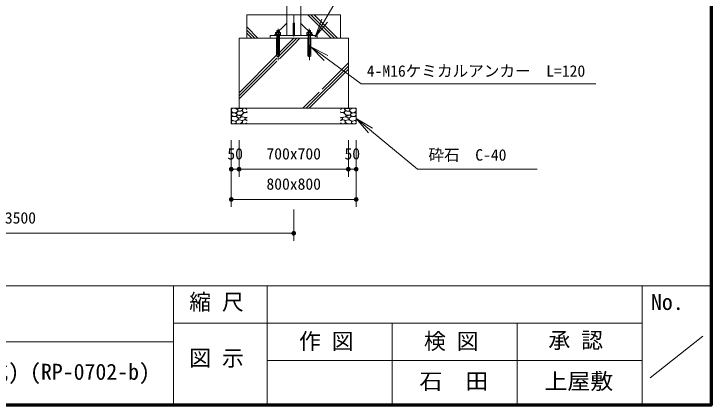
# Model space of a CAD drawing. Units: millimetres at full size, sheet at 1:40, with parts at other scales. Extents: x 600 to 16200, y 600 to 11280.
# Drawn here: x 11736 to 16200, y 600 to 3107 of the extents above; entities that cross this region are included whole.
import ezdxf
from ezdxf.enums import TextEntityAlignment as Align

# ---------------------------------------------------------------- set-up
doc = ezdxf.new("R2010")
doc.units = ezdxf.units.MM
doc.header["$LTSCALE"] = 40
doc.linetypes.add('CHAIN', pattern=[18.5, 12, -1.5, 3.5, -1.5])
doc.layers.add('D-BGD-TXT', color=7, linetype='Continuous')
doc.layers.add('D-STR-HTXT', color=7, linetype='Continuous')
for name, color, linetype, lineweight in [('D-BMK', 2, 'CHAIN', 13), ('D-STR', 1, 'Continuous', 13), ('D-STR-DIM', 7, 'Continuous', 13), ('D-TTL', 7, 'Continuous', 70), ('D-TTL-FRAM', 7, 'Continuous', 13), ('D-TTL-TXT', 7, 'Continuous', 13)]:
    doc.layers.add(name, color=color, linetype=linetype, lineweight=lineweight)
doc.styles.add('ＭＳ ゴシック', font='')
doc.styles.get('ＭＳ ゴシック').set_extended_font_data('MS Gothic')

# ---------------------------------------------------------------- blocks, each defined once
blk = doc.blocks.new('filled_dot')
at = {"color": 0, "linetype": 'Continuous', "lineweight": -2, "const_width": 1.25}
blk.add_lwpolyline([(-0.625, 0, 1), (0.625, 0, 1)], format="xyb", close=True, dxfattribs=at)
blk = doc.blocks.new('open_arrow')
at = {"color": 0, "linetype": 'Continuous', "lineweight": -2}
blk.add_lwpolyline([(7.5, 1.25), (0, 0), (7.5, -1.25)], dxfattribs=at)

msp = doc.modelspace()

# ---------------------------------------------------------------- linework, layer by layer
at = {"layer": 'D-BMK'}
msp.add_line((13527.49, 3643.59), (13527.49, 2952.31), dxfattribs=at)
at = {"layer": 'D-STR'}
for p, q in [((13482.94, 3643.59), (13482.94, 2968.31)), ((13572.04, 3643.59), (13572.04, 2968.31)), ((13227.49, 3102.31), (13227.49, 2952.31)), ((13827.49, 3102.31), (13227.49, 3102.31)), ((13767.82, 2952.31), (13617.82, 3102.31)), ((13787.82, 2952.31), (13637.82, 3102.31)), ((13807.82, 2952.31), (13657.82, 3102.31)), ((13827.49, 3102.31), (13827.49, 2952.31)), ((13482.87, 3048.31), (13402.87, 2968.31)), ((13522.92, 3048.31), (13531.92, 3048.31)), ((13522.92, 3048.31), (13522.92, 2968.31)), ((13531.92, 3048.31), (13531.92, 2968.31)), ((13571.97, 3048.31), (13651.97, 2968.31)), ((13298.71, 2952.31), (13227.49, 3023.53)), ((13278.71, 2952.31), (13227.49, 3003.53)), ((13419.42, 2998.71), (13421.02, 3000.31)), ((13419.42, 2998.71), (13435.42, 2998.71)), ((13419.42, 2987.67), (13419.42, 2998.71)), ((13421.02, 2987.67), (13421.02, 3000.31)), ((13421.02, 3000.31), (13433.82, 3000.31)), ((13427.42, 3010.7), (13427.42, 2810.96)), ((13433.82, 2987.67), (13433.82, 3000.31)), ((13433.82, 3000.31), (13435.42, 2998.71)), ((13435.42, 2998.71), (13435.42, 2987.67)), ((13621.1, 3000.46), (13619.5, 2998.86)), ((13635.5, 2998.89), (13619.5, 2998.86)), ((13619.5, 2998.86), (13619.52, 2987.82)), ((13633.9, 3000.48), (13621.1, 3000.46)), ((13621.12, 2987.82), (13621.1, 3000.46)), ((13627.49, 3010.86), (13627.81, 2811.12)), ((13633.92, 2987.84), (13633.9, 3000.48)), ((13635.5, 2998.89), (13633.9, 3000.48)), ((13635.52, 2987.85), (13635.5, 2998.89)), ((13177.49, 2952.31), (13177.49, 2502.31)), ((13177.49, 2952.31), (13877.49, 2952.31)), ((13258.71, 2952.31), (13227.49, 2983.53)), ((13377.42, 2968.31), (13677.42, 2968.31)), ((13377.42, 2968.31), (13377.42, 2952.31)), ((13377.42, 2952.31), (13677.42, 2952.31)), ((13409.82, 2970.87), (13445.02, 2970.87)), ((13409.82, 2968.31), (13409.82, 2970.87)), ((13409.82, 2968.31), (13445.02, 2968.31)), ((13411.72, 2986.46), (13413.82, 2987.67)), ((13411.72, 2974.87), (13411.72, 2986.46)), ((13411.72, 2974.87), (13443.13, 2974.87)), ((13412.22, 2970.87), (13412.22, 2974.87)), ((13413.82, 2987.67), (13441.02, 2987.67)), ((13417.82, 2838.66), (13417.82, 2952.31)), ((13419.42, 2968.14), (13419.42, 2853.73)), ((13419.57, 2974.87), (13419.57, 2986.46)), ((13420.88, 2974.87), (13424.69, 2970.87)), ((13421.02, 2968.14), (13421.02, 2852.13)), ((13433.82, 2968.14), (13433.82, 2839.33)), ((13435.28, 2974.87), (13435.28, 2986.46)), ((13435.42, 2837.73), (13435.42, 2968.14)), ((13435.49, 2860.38), (13527.42, 2952.31)), ((13437.02, 2838.66), (13437.02, 2952.31)), ((13443.13, 2986.46), (13441.02, 2987.67)), ((13442.62, 2974.87), (13442.62, 2970.87)), ((13443.13, 2974.87), (13443.13, 2986.46)), ((13445.02, 2970.87), (13445.02, 2968.31)), ((13527.49, 2912.38), (13567.42, 2952.31)), ((13527.49, 2932.38), (13547.42, 2952.31)), ((13645.15, 2971.06), (13609.95, 2971.01)), ((13609.95, 2971.01), (13609.95, 2968.45)), ((13645.15, 2968.5), (13609.95, 2968.45)), ((13611.82, 2986.59), (13613.92, 2987.81)), ((13611.84, 2975.01), (13611.82, 2986.59)), ((13643.25, 2975.06), (13611.84, 2975.01)), ((13612.34, 2975.01), (13612.35, 2971.01)), ((13641.12, 2987.86), (13613.92, 2987.81)), ((13618.16, 2838.8), (13617.98, 2952.46)), ((13619.76, 2837.88), (13619.55, 2968.29)), ((13619.69, 2975.02), (13619.67, 2986.61)), ((13621.15, 2968.29), (13621.36, 2839.48)), ((13634.08, 2975.04), (13630.28, 2971.04)), ((13633.95, 2968.31), (13634.14, 2852.3)), ((13635.4, 2975.05), (13635.38, 2986.63)), ((13635.55, 2968.31), (13635.74, 2853.91)), ((13637.36, 2838.83), (13637.18, 2952.49)), ((13643.23, 2986.64), (13641.12, 2987.86)), ((13642.75, 2971.06), (13642.74, 2975.06)), ((13643.25, 2975.06), (13643.23, 2986.64)), ((13645.15, 2968.5), (13645.15, 2971.06)), ((13677.42, 2968.31), (13677.42, 2952.31)), ((13877.49, 2952.31), (13877.49, 2502.31)), ((13435.49, 2840.38), (13527.49, 2932.38)), ((13435.49, 2820.38), (13527.49, 2912.38)), ((13177.49, 2602.38), (13419.49, 2844.38)), ((13177.49, 2582.38), (13419.49, 2824.38)), ((13427.42, 2833.11), (13417.82, 2838.66)), ((13419.42, 2853.73), (13435.42, 2837.73)), ((13437.02, 2838.66), (13427.42, 2833.11)), ((13618.16, 2838.8), (13627.77, 2833.27)), ((13635.74, 2853.91), (13619.76, 2837.88)), ((13627.77, 2833.27), (13637.36, 2838.83)), ((13177.49, 2562.38), (13419.49, 2804.38)), ((13606.54, 2502.31), (13877.49, 2773.26)), ((13709.71, 2625.48), (13877.49, 2793.26)), ((13626.54, 2502.31), (13877.49, 2753.26)), ((13586.54, 2502.31), (13690.32, 2606.09)), ((13127.49, 2502.31), (13927.49, 2502.31)), ((13127.49, 2502.31), (13127.49, 2402.31)), ((13138.94, 2502.33), (13131.78, 2498.5)), ((13147.22, 2502.33), (13138.94, 2502.33)), ((13159.58, 2499.49), (13147.22, 2502.33)), ((13171.81, 2500.85), (13169.46, 2495.78)), ((13183.17, 2502.08), (13171.81, 2500.85)), ((13191.33, 2501.71), (13183.17, 2502.08)), ((13199.23, 2498.25), (13191.33, 2501.71)), ((13204.67, 2500.6), (13200.47, 2495.04)), ((13214.06, 2502.33), (13204.67, 2500.6)), ((13222.83, 2499.36), (13214.06, 2502.33)), ((13833.3, 2499.36), (13842.07, 2502.33)), ((13842.07, 2502.33), (13851.46, 2500.6)), ((13851.46, 2500.6), (13855.66, 2495.04)), ((13856.89, 2498.25), (13864.8, 2501.71)), ((13864.8, 2501.71), (13872.96, 2502.08)), ((13872.96, 2502.08), (13884.32, 2500.85)), ((13884.32, 2500.85), (13886.67, 2495.78)), ((13896.55, 2499.49), (13908.91, 2502.33)), ((13908.91, 2502.33), (13917.18, 2502.33)), ((13917.18, 2502.33), (13924.35, 2498.5)), ((13927.49, 2502.31), (13927.49, 2402.31)), ((13131.78, 2498.5), (13128.64, 2491.95)), ((13128.64, 2491.95), (13129.93, 2481.33)), ((13132.4, 2472.31), (13128.64, 2468.48)), ((13128.64, 2468.48), (13130.42, 2456.62)), ((13129.93, 2481.33), (13138.45, 2474.41)), ((13130.42, 2456.62), (13139.07, 2450.44)), ((13135.24, 2474.16), (13132.4, 2472.31)), ((13149.69, 2473.17), (13135.24, 2474.16)), ((13138.45, 2474.41), (13155.37, 2473.54)), ((13162.05, 2466.75), (13149.69, 2473.17)), ((13154.02, 2450.32), (13164.76, 2458.6)), ((13155.37, 2473.54), (13168.1, 2481.08)), ((13170.45, 2493.31), (13159.58, 2499.49)), ((13166.86, 2479.35), (13160.19, 2473.67)), ((13160.19, 2473.67), (13160.56, 2468.97)), ((13160.56, 2468.97), (13165.75, 2462.3)), ((13164.64, 2457.48), (13161.18, 2451.43)), ((13164.76, 2458.6), (13162.05, 2466.75)), ((13175.64, 2456.87), (13164.64, 2457.48)), ((13165.75, 2462.3), (13174.52, 2457.48)), ((13175.27, 2483.92), (13166.86, 2479.35)), ((13168.1, 2481.08), (13170.45, 2493.31)), ((13169.46, 2495.78), (13170.32, 2490.84)), ((13170.32, 2490.84), (13171.93, 2485.16)), ((13171.93, 2485.16), (13177.12, 2484.54)), ((13174.52, 2457.48), (13190.96, 2458.97)), ((13187.87, 2484.66), (13175.27, 2483.92)), ((13186.51, 2454.89), (13175.64, 2456.87)), ((13177.12, 2484.54), (13187.99, 2485.16)), ((13196.64, 2485.4), (13187.87, 2484.66)), ((13187.99, 2485.16), (13198.12, 2490.22)), ((13190.96, 2458.97), (13200.96, 2467.49)), ((13199.23, 2465.51), (13194.54, 2456.12)), ((13194.54, 2456.12), (13198.37, 2448.71)), ((13203.56, 2478.73), (13196.64, 2485.4)), ((13198.12, 2490.22), (13199.23, 2498.25)), ((13200.47, 2495.04), (13198.86, 2487.01)), ((13198.86, 2487.01), (13202.45, 2481.45)), ((13206.15, 2471.2), (13199.23, 2465.51)), ((13200.96, 2467.49), (13203.56, 2478.73)), ((13202.45, 2481.45), (13206.89, 2475.03)), ((13218.51, 2475.03), (13206.15, 2471.2)), ((13206.89, 2475.03), (13214.8, 2475.4)), ((13214.8, 2475.4), (13225.92, 2476.76)), ((13228.51, 2473.54), (13218.51, 2475.03)), ((13228.27, 2495.53), (13222.83, 2499.36)), ((13225.92, 2476.76), (13229.01, 2480.83)), ((13830.21, 2476.76), (13827.12, 2480.83)), ((13827.61, 2473.54), (13837.62, 2475.03)), ((13827.86, 2495.53), (13833.3, 2499.36)), ((13841.33, 2475.4), (13830.21, 2476.76)), ((13837.62, 2475.03), (13849.98, 2471.2)), ((13849.23, 2475.03), (13841.33, 2475.4)), ((13853.68, 2481.45), (13849.23, 2475.03)), ((13849.98, 2471.2), (13856.89, 2465.51)), ((13852.57, 2478.73), (13859.49, 2485.4)), ((13855.17, 2467.49), (13852.57, 2478.73)), ((13857.27, 2487.01), (13853.68, 2481.45)), ((13865.17, 2458.97), (13855.17, 2467.49)), ((13855.66, 2495.04), (13857.27, 2487.01)), ((13858.01, 2490.22), (13856.89, 2498.25)), ((13856.89, 2465.51), (13861.59, 2456.12)), ((13861.59, 2456.12), (13857.76, 2448.71)), ((13868.14, 2485.16), (13858.01, 2490.22)), ((13859.49, 2485.4), (13868.26, 2484.66)), ((13881.6, 2457.48), (13865.17, 2458.97)), ((13879.01, 2484.54), (13868.14, 2485.16)), ((13868.26, 2484.66), (13880.86, 2483.92)), ((13869.62, 2454.89), (13880.49, 2456.87)), ((13884.2, 2485.16), (13879.01, 2484.54)), ((13880.49, 2456.87), (13891.49, 2457.48)), ((13880.86, 2483.92), (13889.26, 2479.35)), ((13890.37, 2462.3), (13881.6, 2457.48)), ((13885.8, 2490.84), (13884.2, 2485.16)), ((13885.68, 2493.31), (13896.55, 2499.49)), ((13888.03, 2481.08), (13885.68, 2493.31)), ((13886.67, 2495.78), (13885.8, 2490.84)), ((13900.75, 2473.54), (13888.03, 2481.08)), ((13889.26, 2479.35), (13895.93, 2473.67)), ((13895.56, 2468.97), (13890.37, 2462.3)), ((13891.36, 2458.6), (13894.08, 2466.75)), ((13902.11, 2450.32), (13891.36, 2458.6)), ((13891.49, 2457.48), (13894.95, 2451.43)), ((13894.08, 2466.75), (13906.44, 2473.17)), ((13895.93, 2473.67), (13895.56, 2468.97)), ((13917.68, 2474.41), (13900.75, 2473.54)), ((13906.44, 2473.17), (13920.89, 2474.16)), ((13925.71, 2456.62), (13917.06, 2450.44)), ((13926.2, 2481.33), (13917.68, 2474.41)), ((13920.89, 2474.16), (13923.73, 2472.31)), ((13923.73, 2472.31), (13927.49, 2468.48)), ((13924.35, 2498.5), (13927.49, 2491.95)), ((13927.49, 2468.48), (13925.71, 2456.62)), ((13927.49, 2491.95), (13926.2, 2481.33)), ((13131.53, 2447.72), (13128.57, 2442.78)), ((13128.57, 2442.78), (13128.64, 2429.07)), ((13128.64, 2429.07), (13150.93, 2419.93)), ((13134.37, 2424), (13128.64, 2417.7)), ((13128.64, 2417.7), (13128.64, 2407.7)), ((13135.11, 2450.44), (13131.53, 2447.72)), ((13142.9, 2422.77), (13134.37, 2424)), ((13144.75, 2449.45), (13135.11, 2450.44)), ((13139.07, 2450.44), (13154.02, 2450.32)), ((13155.99, 2417.7), (13142.9, 2422.77)), ((13161.31, 2447.72), (13144.75, 2449.45)), ((13150.93, 2419.93), (13166.37, 2424.25)), ((13159.2, 2409.8), (13155.99, 2417.7)), ((13165.88, 2423.63), (13158.59, 2419.56)), ((13158.59, 2419.56), (13159.08, 2413.75)), ((13159.08, 2413.75), (13158.83, 2407.45)), ((13161.18, 2451.43), (13164.76, 2446.24)), ((13174.65, 2439.2), (13161.31, 2447.72)), ((13164.76, 2446.24), (13170.94, 2441.55)), ((13179.96, 2428.57), (13165.88, 2423.63)), ((13166.37, 2424.25), (13174.65, 2439.2)), ((13170.94, 2441.55), (13184.04, 2441.67)), ((13176.25, 2439.08), (13174.4, 2433.02)), ((13174.4, 2433.02), (13179.1, 2428.08)), ((13189.47, 2444.88), (13176.25, 2439.08)), ((13179.1, 2428.08), (13200.1, 2424.99)), ((13188.98, 2426.23), (13179.96, 2428.57)), ((13183.17, 2402.3), (13198.74, 2412.51)), ((13184.04, 2441.67), (13189.97, 2447.85)), ((13189.97, 2447.85), (13186.51, 2454.89)), ((13196.89, 2422.64), (13188.98, 2426.23)), ((13199.11, 2446.86), (13189.47, 2444.88)), ((13198.74, 2412.51), (13196.89, 2422.64)), ((13198.37, 2448.71), (13209.86, 2445.62)), ((13199.23, 2419.19), (13198.62, 2410.66)), ((13198.62, 2410.66), (13202.2, 2404.48)), ((13207.39, 2446.12), (13199.11, 2446.86)), ((13203.56, 2425.73), (13199.23, 2419.19)), ((13200.1, 2424.99), (13215.54, 2430.06)), ((13212.7, 2427.71), (13203.56, 2425.73)), ((13216.16, 2441.55), (13207.39, 2446.12)), ((13209.86, 2445.62), (13220.61, 2442.53)), ((13221.59, 2427.34), (13212.7, 2427.71)), ((13215.54, 2430.06), (13216.16, 2441.55)), ((13217.02, 2438.46), (13216.9, 2432.65)), ((13216.9, 2432.65), (13221.72, 2428.57)), ((13222.58, 2441.79), (13217.02, 2438.46)), ((13220.61, 2442.53), (13228.88, 2445.01)), ((13228.64, 2422.77), (13221.59, 2427.34)), ((13221.72, 2428.57), (13228.76, 2426.84)), ((13228.88, 2441.3), (13222.58, 2441.79)), ((13835.52, 2442.53), (13827.24, 2445.01)), ((13827.24, 2441.3), (13833.54, 2441.79)), ((13834.41, 2428.57), (13827.37, 2426.84)), ((13827.49, 2422.77), (13834.53, 2427.34)), ((13833.54, 2441.79), (13839.1, 2438.46)), ((13839.23, 2432.65), (13834.41, 2428.57)), ((13834.53, 2427.34), (13843.43, 2427.71)), ((13846.27, 2445.62), (13835.52, 2442.53)), ((13839.1, 2438.46), (13839.23, 2432.65)), ((13839.97, 2441.55), (13848.74, 2446.12)), ((13840.59, 2430.06), (13839.97, 2441.55)), ((13856.03, 2424.99), (13840.59, 2430.06)), ((13843.43, 2427.71), (13852.57, 2425.73)), ((13857.76, 2448.71), (13846.27, 2445.62)), ((13848.74, 2446.12), (13857.02, 2446.86)), ((13852.57, 2425.73), (13856.89, 2419.19)), ((13857.51, 2410.66), (13853.93, 2404.48)), ((13877.03, 2428.08), (13856.03, 2424.99)), ((13856.89, 2419.19), (13857.51, 2410.66)), ((13857.02, 2446.86), (13866.65, 2444.88)), ((13857.39, 2412.51), (13859.24, 2422.64)), ((13872.96, 2402.3), (13857.39, 2412.51)), ((13859.24, 2422.64), (13867.15, 2426.23)), ((13866.16, 2447.85), (13869.62, 2454.89)), ((13872.09, 2441.67), (13866.16, 2447.85)), ((13866.65, 2444.88), (13879.87, 2439.08)), ((13867.15, 2426.23), (13876.17, 2428.57)), ((13885.19, 2441.55), (13872.09, 2441.67)), ((13876.17, 2428.57), (13890.25, 2423.63)), ((13881.73, 2433.02), (13877.03, 2428.08)), ((13879.87, 2439.08), (13881.73, 2433.02)), ((13881.48, 2439.2), (13894.82, 2447.72)), ((13889.76, 2424.25), (13881.48, 2439.2)), ((13891.36, 2446.24), (13885.19, 2441.55)), ((13905.2, 2419.93), (13889.76, 2424.25)), ((13890.25, 2423.63), (13897.54, 2419.56)), ((13894.95, 2451.43), (13891.36, 2446.24)), ((13894.82, 2447.72), (13911.38, 2449.45)), ((13896.92, 2409.8), (13900.13, 2417.7)), ((13897.54, 2419.56), (13897.05, 2413.75)), ((13897.05, 2413.75), (13897.29, 2407.45)), ((13900.13, 2417.7), (13913.23, 2422.77)), ((13917.06, 2450.44), (13902.11, 2450.32)), ((13927.49, 2429.07), (13905.2, 2419.93)), ((13911.38, 2449.45), (13921.01, 2450.44)), ((13913.23, 2422.77), (13921.75, 2424)), ((13921.01, 2450.44), (13924.6, 2447.72)), ((13921.75, 2424), (13927.49, 2417.7)), ((13924.6, 2447.72), (13927.56, 2442.78)), ((13927.56, 2442.78), (13927.49, 2429.07)), ((13927.49, 2417.7), (13927.49, 2407.7)), ((13127.49, 2402.31), (13927.49, 2402.31)), ((13128.64, 2407.7), (13135.98, 2402.3)), ((13135.98, 2402.3), (13145.5, 2402.3)), ((13145.5, 2402.3), (13159.2, 2409.8)), ((13158.83, 2407.45), (13170.08, 2403.25)), ((13170.08, 2403.25), (13183.17, 2402.3)), ((13202.2, 2404.48), (13209.98, 2403.49)), ((13209.98, 2403.49), (13219.74, 2402.3)), ((13219.74, 2402.3), (13228.02, 2408.56)), ((13836.39, 2402.3), (13828.11, 2408.56)), ((13846.15, 2403.49), (13836.39, 2402.3)), ((13853.93, 2404.48), (13846.15, 2403.49)), ((13886.05, 2403.25), (13872.96, 2402.3)), ((13897.29, 2407.45), (13886.05, 2403.25)), ((13910.63, 2402.3), (13896.92, 2409.8)), ((13920.15, 2402.3), (13910.63, 2402.3)), ((13927.49, 2407.7), (13920.15, 2402.3))]:
    msp.add_line(p, q, dxfattribs=at)
for centre, radius, start, end in [((13413.82, 2973.47), 14.21, 66.13507, 90), ((13427.42, 2961.69), 25.98, 72.41204, 107.58796), ((13441.02, 2973.47), 14.21, 90, 113.86493), ((13613.95, 2973.6), 14.21, 66.22742, 90.09235), ((13627.56, 2961.85), 25.98, 72.5044, 107.68031), ((13641.15, 2973.65), 14.21, 90.09235, 113.95728)]:
    msp.add_arc(centre, radius, start, end, dxfattribs=at)
at = {"layer": 'D-STR-DIM'}
for p, q in [((13127.49, 2298.31), (13127.49, 2064)), ((13127.49, 2298.31), (13127.49, 1870.3)), ((13177.49, 2298.71), (13177.49, 2064)), ((13177.49, 2298.71), (13177.49, 2064)), ((13877.49, 2298.31), (13877.49, 2064)), ((13877.49, 2298.31), (13877.49, 2064)), ((13927.49, 2298.31), (13927.49, 2064)), ((13927.49, 2298.31), (13927.49, 1870.3)), ((13127.49, 2112), (13177.49, 2112)), ((13177.49, 2112), (13877.49, 2112)), ((13877.49, 2112), (13927.49, 2112)), ((13127.49, 1918.3), (13927.49, 1918.3)), ((13527.49, 1854.3), (13527.49, 1653.23)), ((10027.49, 1701.23), (13527.49, 1701.23))]:
    msp.add_line(p, q, dxfattribs=at)
for points in [[(13665.21, 2960.88), (14151.27, 3797.34), (15389.34, 3797.34)], [(13637.27, 2895.66), (13959.34, 2658.75), (15462.13, 2658.75)], [(13927.53, 2435.92), (14319.22, 2112.59), (15086.9, 2112.59)]]:
    msp.add_lwpolyline(points, dxfattribs=at)
at = {"layer": 'D-TTL'}
msp.add_lwpolyline([(600, 600), (600, 11280), (16200, 11280), (16200, 600)], close=True, dxfattribs=at)
at = {"layer": 'D-TTL-FRAM'}
for p, q in [((600, 1364.88), (16200, 1364.88)), ((12758.45, 1364.88), (12758.45, 600)), ((13358.45, 1364.88), (13358.45, 600)), ((15758.45, 1364.88), (15758.45, 600)), ((13358.45, 1124.88), (12758.45, 1124.88)), ((13358.45, 1124.88), (15758.45, 1124.88)), ((14158.45, 600), (14158.45, 1124.88)), ((14958.45, 1124.88), (14958.45, 600)), ((15810.65, 773.88), (16146.65, 1042.68)), ((12758.45, 1004.88), (9358.45, 1004.88)), ((15758.45, 884.88), (13358.45, 884.88))]:
    msp.add_line(p, q, dxfattribs=at)

# ---------------------------------------------------------------- block references
at = {"layer": 'D-STR-DIM'}
for name, p, xscale, yscale, rotation in [('open_arrow', (13665.21, 2960.88), 16, 16, 59.8), ('open_arrow', (13637.27, 2895.66), 16, 16, 323.7), ('open_arrow', (13927.53, 2435.92), 16, 16, 320.5), ('filled_dot', (13177.49, 2112), 12, 12, 180), ('filled_dot', (13877.49, 2112), 12, 12, 180), ('filled_dot', (13927.49, 2112), 12, 12, 180), ('filled_dot', (13927.49, 1918.3), 12, 12, 180), ('filled_dot', (13527.49, 1701.23), 12, 12, 180)]:
    msp.add_blockref(name, p, dxfattribs=dict(at, xscale=xscale, yscale=yscale, rotation=rotation))
at = {"layer": 'D-STR-DIM', "xscale": 12, "yscale": 12}
for p in [(13127.49, 2112), (13177.49, 2112), (13877.49, 2112), (13127.49, 1918.3)]:
    msp.add_blockref('filled_dot', p, dxfattribs=at)

# ---------------------------------------------------------------- texts
at = {"layer": 'D-BGD-TXT', "style": 'ＭＳ ゴシック', "width": 1.05}
for s, p in [('石\u3000田', (14332.58, 670.91)), ('上屋敷', (15132.58, 670.91))]:
    msp.add_text(s, height=102.6, dxfattribs=at).set_placement(p, align=Align.BOTTOM_LEFT)
at = {"layer": 'D-STR-DIM', "style": 'ＭＳ ゴシック'}
for s, p in [('50', (13152.49, 2247.51)), ('700x700', (13527.49, 2247.51)), ('50', (13902.49, 2247.51)), ('800x800', (13527.49, 2053.81)), ('3500', (11777.49, 1836.74))]:
    msp.add_text(s, height=73.31, dxfattribs=at).set_placement(p, align=Align.TOP_CENTER)
at = {"layer": 'D-STR-HTXT', "style": 'ＭＳ ゴシック'}
for s, p in [('4-M16ケミカルアンカー\u3000L=120', (13995.47, 2682.97)), ('砕石\u3000C-40', (14390.22, 2144.77))]:
    msp.add_text(s, height=73.31, dxfattribs=at).set_placement(p, align=Align.BOTTOM_LEFT)
at = {"layer": 'D-TTL-TXT', "style": 'ＭＳ ゴシック'}
for s, p in [('縮 尺', (12858.26, 1178.62)), ('No.', (15815.27, 1178.62)), ('作 図', (13561.23, 927.56)), ('検 図', (14361.81, 927.56)), ('承 認', (15158.27, 933.56)), ('図 示', (12858.26, 819.49)), ('砂場用テント(固定式) (RP-0702-b)', (10370.1, 731.39))]:
    msp.add_text(s, height=102.6, dxfattribs=at).set_placement(p, align=Align.BOTTOM_LEFT)

doc.saveas('drawing.dxf')
